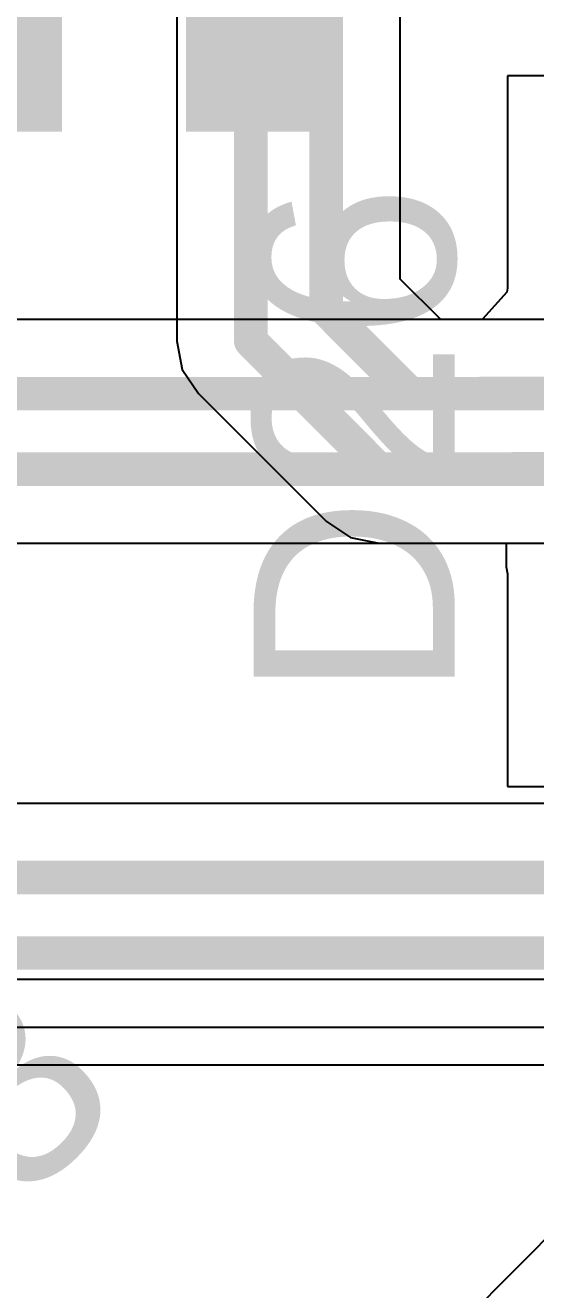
# Model space of a CAD drawing. Header units: inches. Extents: x -11 to 5379, y 0 to 5429.
# Drawn here: x 72.93 to 75.25, y 81.7 to 87.44 of the extents above; entities that cross this region are included whole.
import ezdxf

# ---------------------------------------------------------------- set-up
doc = ezdxf.new("R2010")
doc.units = ezdxf.units.IN
for name, color, linetype in [('Bottom Layer', 5, 'Continuous'), ('Bottom Solder', 6, 'Continuous'), ('PWR', 76, 'Continuous'), ('Top Layer', 1, 'Continuous'), ('Top Overlay', 2, 'Continuous'), ('Top Solder', 216, 'Continuous')]:
    doc.layers.add(name, color=color, linetype=linetype)
doc.styles.add('Arial', font='', dxfattribs={"height": 0.2})
doc.styles.add('Arial_Bold', font='', dxfattribs={"height": 0.2})
doc.styles.get('Arial').set_extended_font_data('Arial')
doc.styles.get('Arial_Bold').set_extended_font_data('Arial', bold=True)

msp = doc.modelspace()

# ---------------------------------------------------------------- linework, layer by layer
at = {"layer": 'Bottom Layer'}
for p, q in [((84.64925919999999, 86.10611938), (71.787258, 86.10611938)), ((71.787258, 85.08988061999999), (84.64925919999999, 85.08988061999999)), ((77.44151644, 83.90822689999999), (64.57951523999999, 83.90822689999999)), ((64.57951523999999, 82.89198814), (77.44151644, 82.89198814))]:
    msp.add_line(p, q, dxfattribs=at)
for points in [[(71.54633392, 85.76944999999999, 0.1524, 0.1524, 0), (84.89018328, 85.76944999999999, 0.1524, 0.1524, 0)], [(71.54633392, 85.42654999999999, 0.1524, 0.1524, 0), (84.89018328, 85.42654999999999, 0.1524, 0.1524, 0)], [(64.33859116, 83.57155752, 0.1524, 0.1524, 0), (77.68244052, 83.57155752, 0.1524, 0.1524, 0)], [(64.33859116, 83.22865751999998, 0.1524, 0.1524, 0), (77.68244052, 83.22865751999998, 0.1524, 0.1524, 0)]]:
    msp.add_lwpolyline(points, format="xyseb", dxfattribs=at)
at = {"layer": 'Bottom Solder'}
msp.add_line((6.24480844, 12.31924892), (5379.20847702, 5429.20847608), dxfattribs=at)
at = {"layer": 'PWR'}
for p, q in [((77.45593348, 83.10879999999999), (64.56509820000001, 83.10879999999999)), ((65.43304922, 82.72033494), (77.45593348, 82.72033494))]:
    msp.add_line(p, q, dxfattribs=at)
at = {"layer": 'Top Layer'}
for p, q in [((73.61543062, 88.85039633999999), (73.61543062, 86.00842082)), ((74.63166937999999, 86.28990615999999), (74.63166937999999, 88.568911)), ((76.54736786, 87.2136305), (75.1193697, 87.2136305)), ((75.1193697, 87.2136305), (75.1193697, 86.24836445999999)), ((74.81545362, 86.10612191999999), (74.63166937999999, 86.28990615999999)), ((75.11593054, 86.23107721999999), (75.0048157, 86.1077526)), ((75.1193697, 86.24836445999999), (75.11593054, 86.23107721999999)), ((74.99662166, 86.10612191999999), (74.81545362, 86.10612191999999)), ((75.0048157, 86.1077526), (74.99662166, 86.10612191999999)), ((73.61543062, 86.00842082), (73.64105921999999, 85.87958185999999)), ((73.64105921999999, 85.87958185999999), (73.7140385, 85.77035932)), ((73.7140385, 85.77035932), (74.29590678, 85.18849104)), ((74.29590678, 85.18849104), (74.40513186, 85.11550921999999)), ((74.40513186, 85.11550921999999), (74.53396828, 85.08988316)), ((74.53396828, 85.08988316), (75.11289778, 85.08988316)), ((75.11289778, 85.08988316), (75.11289778, 84.98343176)), ((75.11289778, 84.98343176), (75.1193697, 84.9508969)), ((75.1193697, 84.9508969), (75.1193697, 83.98563086)), ((75.1193697, 83.98563086), (76.46270965999999, 83.98563086))]:
    msp.add_line(p, q, dxfattribs=at)
for points in [[(73.9521, 86.00842082, 0.1524, 0.1524, 0), (73.9521, 88.85039633999999, 0.1524, 0.1524, 0)], [(74.29499999999999, 86.15045253999999, 0.1524, 0.1524, 0), (74.29499999999999, 88.70836462, 0.1524, 0.1524, 0)], [(74.29499999999999, 86.15045253999999, 0.1524, 0.1524, 0), (74.67599999999999, 85.76945254, 0.1524, 0.1524, 0)], [(73.9521, 86.00842082, 0.1524, 0.1524, 0), (74.53396828, 85.42655254, 0.1524, 0.1524, 0)], [(74.67599999999999, 85.76945254, 0.1524, 0.1524, 0), (75.0031901, 85.76945254, 0.1524, 0.1524, 0)], [(75.0031901, 85.76945254, 0.1524, 0.1524, 0), (75.00481823999999, 85.77108068, 0.1524, 0.1524, 0)], [(75.00481823999999, 85.77108068, 0.1524, 0.1524, 0), (75.36029124, 85.77108068, 0.1524, 0.1524, 0)], [(74.53396828, 85.42655254, 0.1524, 0.1524, 0), (75.14522182, 85.42655254, 0.1524, 0.1524, 0)], [(75.14522182, 85.42655254, 0.1524, 0.1524, 0), (75.14684996, 85.42818068, 0.1524, 0.1524, 0)], [(75.14684996, 85.42818068, 0.1524, 0.1524, 0), (75.36029124, 85.42818068, 0.1524, 0.1524, 0)]]:
    msp.add_lwpolyline(points, format="xyseb", dxfattribs=at)
for points in [[(74.2569, 86.15045253999999, 0.0762, 0.0762, 1), (74.33309999999999, 86.15045253999999, 0.0762, 0.0762, 1)], [(74.2569, 86.15045253999999, 0.0762, 0.0762, 1), (74.33309999999999, 86.15045253999999, 0.0762, 0.0762, 1)], [(73.914, 86.00842082, 0.0762, 0.0762, 1), (73.99019999999999, 86.00842082, 0.0762, 0.0762, 1)], [(73.914, 86.00842082, 0.0762, 0.0762, 1), (73.99019999999999, 86.00842082, 0.0762, 0.0762, 1)], [(74.63789999999999, 85.76945254, 0.0762, 0.0762, 1), (74.7141, 85.76945254, 0.0762, 0.0762, 1)], [(74.63789999999999, 85.76945254, 0.0762, 0.0762, 1), (74.7141, 85.76945254, 0.0762, 0.0762, 1)], [(74.9650901, 85.76945254, 0.0762, 0.0762, 1), (75.0412901, 85.76945254, 0.0762, 0.0762, 1)], [(74.9650901, 85.76945254, 0.0762, 0.0762, 1), (75.0412901, 85.76945254, 0.0762, 0.0762, 1)], [(74.96671823999999, 85.77108068, 0.0762, 0.0762, 1), (75.04291823999999, 85.77108068, 0.0762, 0.0762, 1)], [(74.96671823999999, 85.77108068, 0.0762, 0.0762, 1), (75.04291823999999, 85.77108068, 0.0762, 0.0762, 1)], [(74.49586828, 85.42655254, 0.0762, 0.0762, 1), (74.57206828, 85.42655254, 0.0762, 0.0762, 1)], [(74.49586828, 85.42655254, 0.0762, 0.0762, 1), (74.57206828, 85.42655254, 0.0762, 0.0762, 1)], [(75.10712182, 85.42655254, 0.0762, 0.0762, 1), (75.18332182, 85.42655254, 0.0762, 0.0762, 1)], [(75.10712182, 85.42655254, 0.0762, 0.0762, 1), (75.18332182, 85.42655254, 0.0762, 0.0762, 1)], [(75.10874996, 85.42818068, 0.0762, 0.0762, 1), (75.18494996, 85.42818068, 0.0762, 0.0762, 1)], [(75.10874996, 85.42818068, 0.0762, 0.0762, 1), (75.18494996, 85.42818068, 0.0762, 0.0762, 1)]]:
    msp.add_lwpolyline(points, format="xyseb", close=True, dxfattribs=at)
at = {"layer": 'Top Solder'}
msp.add_line((6.24480844, 12.31924892), (5379.20847702, 5429.20847608), dxfattribs=at)

# ---------------------------------------------------------------- texts
at = {"layer": 'Top Overlay'}
for s, height, rotation, style, p in [('DAUGHTHER BOARDS', 2.99999908, 180, 'Arial_Bold', (94.3250717, 89.95956353999999)), ('D26', 0.9143999999999999, 90, 'Arial', (74.87905013999999, 84.37916829999999)), ('R343', 0.9143999999999999, 45, 'Arial', (71.24343384, 80.39953186))]:
    msp.add_text(s, height=height, rotation=rotation, dxfattribs=dict(at, style=style)).set_placement(p)

doc.saveas('drawing.dxf')
